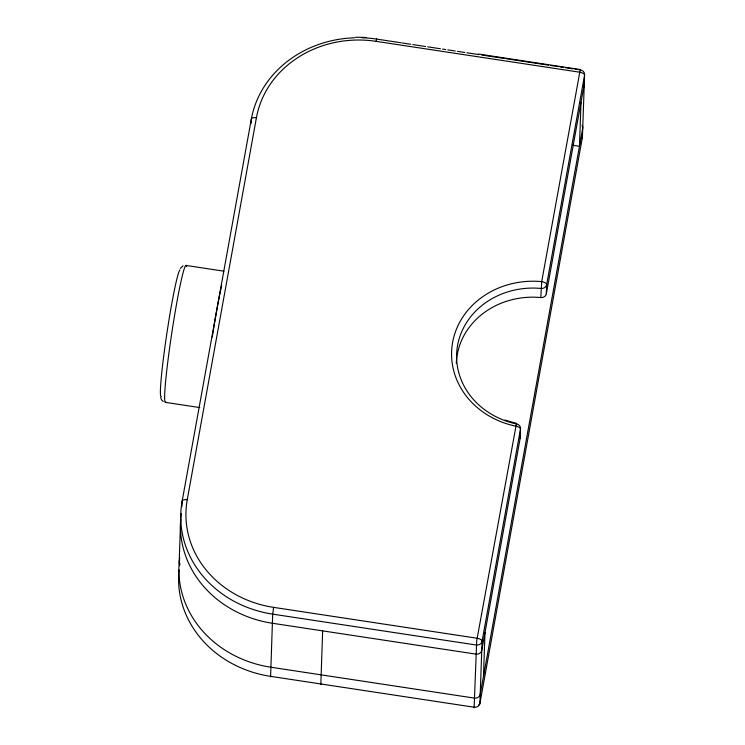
<?xml version="1.0" encoding="UTF-8"?>
<svg xmlns="http://www.w3.org/2000/svg" width="745" height="745" viewBox="0 0 745 745"><rect width="100%" height="100%" fill="white"/><g stroke="black" fill="none" stroke-linecap="round" stroke-linejoin="round"><path stroke-width="1.12" d="M580.346 70.552L580.308 69.434L541.699 281.647L540.805 297.562A76.977 68.829 2 0 0 456.312 363.42M179.145 563.062L180.681 519.088M181.957 506.367L182.134 501.245L251.307 119.237A109.468 97.874 2 0 1 354.546 37.79M251.167 123.223L251.307 119.237A5.094 2.263 10.3 0 1 256.42 117.719A104.216 93.19 2 0 1 298.391 57.244A104.216 93.19 2 0 1 376.095 41.338L579.629 72.191A5.094 2.263 10.3 0 1 584.574 75.226L582.404 137.425L479.901 703.476A5.094 2.263 10.3 0 1 478.728 704.742M322.641 630.875L320.834 684.506L321.021 684.068M483.468 676.413L485.004 632.44M516.564 424.501L516.499 423.383L476.707 640.793L474.109 707.75L474.304 707.294M181.286 513.622A109.468 97.874 2 0 0 272.381 623.248L475.915 654.119A5.094 4.554 2 0 0 481.754 650.394L520.168 438.246L520.485 429.129A5.094 4.554 2 0 0 516.583 423.933A76.977 68.829 2 0 1 457.579 345.382A76.977 68.829 2 0 1 541.121 288.455A5.094 4.554 2 0 0 546.644 284.683L584.574 75.226A5.094 4.554 2 0 0 580.364 69.974M540.805 297.562A5.094 4.554 2 0 0 546.327 293.8L546.644 284.683A5.094 2.263 10.3 0 0 541.699 281.647M581.007 102.298L579.47 146.271L572.588 145.228M187.256 499.727A104.347 93.302 2 0 0 273.601 607.361L272.698 614.141L270.584 676.879L270.835 676.209M256.42 117.719L187.237 499.727A5.094 2.263 10.3 0 0 182.134 501.245A109.468 97.874 2 0 0 272.698 614.141L476.232 645.012A5.094 4.554 2 0 0 482.071 641.277L520.485 429.129A5.094 2.263 10.3 0 0 515.54 426.093A82.071 73.392 2 0 1 452.625 342.328A82.071 73.392 2 0 1 541.699 281.629M546.327 293.8L584.257 84.343A5.094 4.554 2 0 0 583.642 81.345M376.104 41.32L376.784 38.563L376.83 39.113A109.468 97.874 2 0 0 362.07 37.781M580.234 69.546L478.569 54.022M180.346 268.368L183.065 265.853M355.458 37.25L366.168 37.446M377.892 39.271L401.22 42.81M402.272 42.968L410.756 44.253M412.879 44.579L425.6 46.507M427.714 46.823L440.435 48.76M442.558 49.077L445.733 49.561M447.857 49.878L455.279 51.005M457.402 51.331L464.815 52.457M466.938 52.774L478.597 54.543M481.782 55.028L490.257 56.313M491.318 56.471L504.039 58.399M506.162 58.725L529.481 62.263M530.542 62.422L548.562 65.16M550.685 65.476L553.861 65.96M554.923 66.119L558.107 66.603M560.221 66.92L563.406 67.404M565.52 67.73L572.942 68.857M575.066 69.173L578.241 69.657M185.989 265.434L223.9 271.18M165.362 402.356L199.818 407.58M273.592 607.371L477.126 638.241A5.094 2.263 10.3 0 1 482.071 641.277L479.901 703.476A5.094 4.554 2 0 1 474.062 707.21L270.528 676.339A109.468 97.874 2 0 1 179.033 569.981M504.924 420.096L516.536 423.411M163.257 401.518L161.721 400.149L160.613 397.467M179.75 557.586A109.468 97.874 2 0 0 270.845 667.222L474.379 698.093A5.094 4.554 2 0 0 480.218 694.368L582.72 128.317A5.094 4.554 2 0 0 582.115 125.318M212.288 337.075A69.238 3.995 -81.4 0 1 221.684 285.447M165.828 401.946A69.238 3.995 -81.4 0 1 172.067 331.106A69.238 3.995 -81.4 0 1 186.604 266.673M161.348 396.396A64.126 3.697 -81.4 0 1 166.247 337.587A64.126 3.697 -81.4 0 1 179.945 269.895M519.628 435.35A5.094 4.554 2 0 1 520.168 438.246M581.789 134.426A5.094 4.554 2 0 1 582.404 137.425A5.094 2.263 10.3 0 1 581.23 138.691M179.592 565.613A109.468 97.874 2 0 1 179.964 563.443"/></g></svg>
